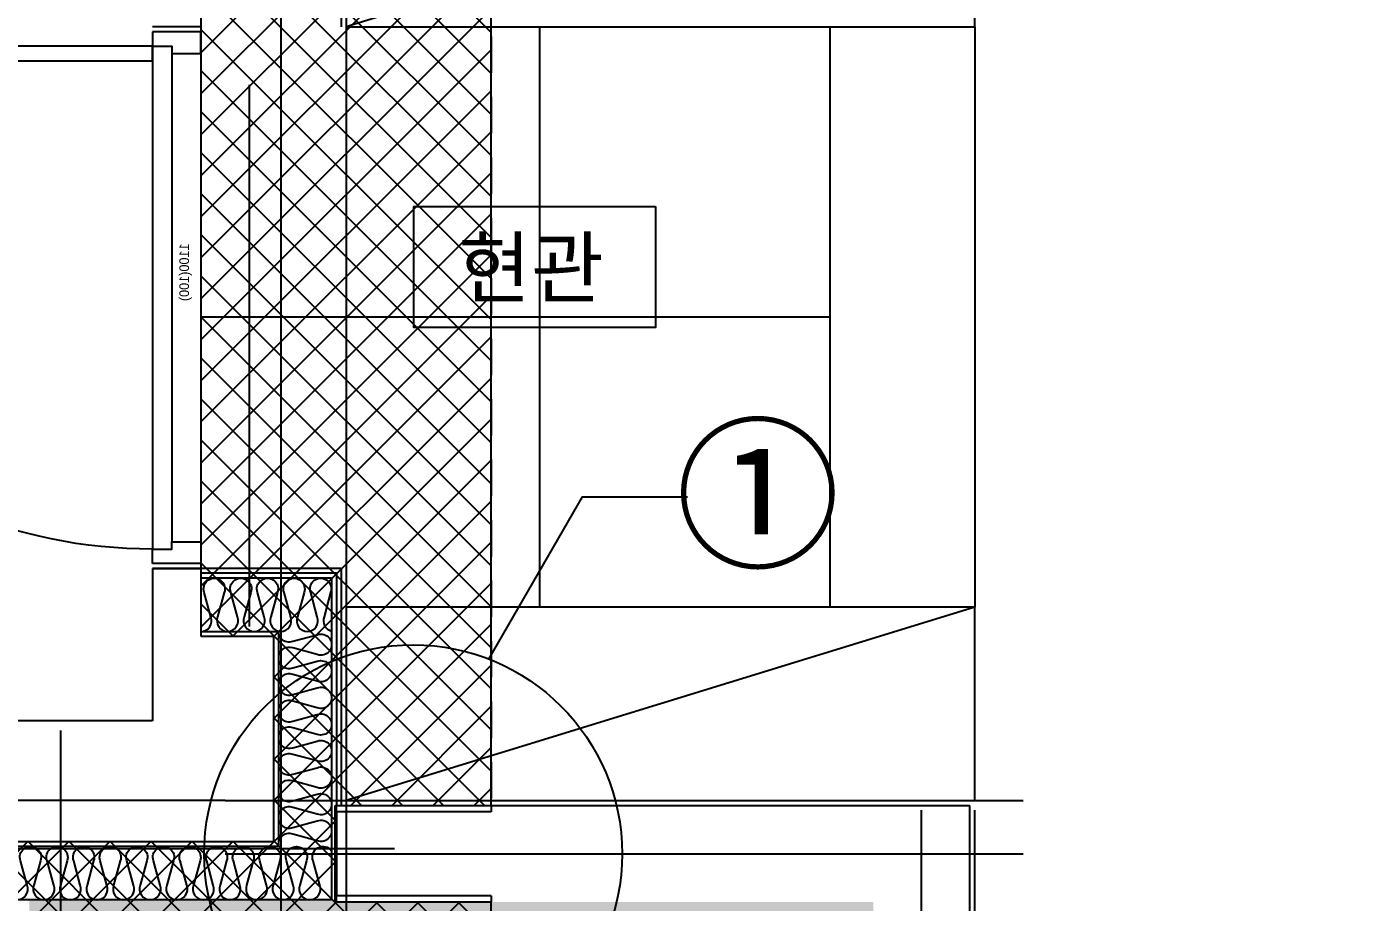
# Model space of a CAD drawing. Header units: millimetres. Extents: x -24416 to 92204, y -190080 to 23760.
# Drawn here: x 8907 to 11683, y -11667 to -9857 of the extents above; entities that cross this region are included whole.
import ezdxf
from ezdxf.enums import TextEntityAlignment as Align

# ---------------------------------------------------------------- set-up
doc = ezdxf.new("R2010")
doc.units = ezdxf.units.MM
doc.header["$LTSCALE"] = 50
for name, pattern in [('AUDIT_D_220706163347-0', [0]), ('CEN', [62, 60, -1, 0, -1]), ('HID', [2.5, 1.5, -1])]:
    doc.linetypes.add(name, pattern=pattern)
for name, color, linetype in [('A-SOL252', 252, 'Continuous'), ('AA-단열-바닥-욕실', 30, 'Continuous'), ('ARDM', 7, 'Continuous'), ('CEN_CON', 1, 'CEN'), ('CONC', 2, 'Continuous'), ('dan1', 7, 'HID'), ('DOOR', 4, 'Continuous'), ('ELE4', 4, 'Continuous'), ('FUR', 4, 'Continuous'), ('HAT', 9, 'Continuous'), ('INS', 252, 'Continuous'), ('TEXT', 3, 'Continuous'), ('WAL_DRY', 7, 'Continuous'), ('바닥타일', 8, 'Continuous'), ('실명', 3, 'AUDIT_D_220706163347-0'), ('실명박스', 7, 'AUDIT_D_220706163347-0')]:
    doc.layers.add(name, color=color, linetype=linetype)
for name, color, linetype, plot in [('AA-CEN', 1, 'CEN', False), ('AA-XXXX-MC', 153, 'AUDIT_D_220706163347-0', False), ('MC', 135, 'Continuous', False), ('X - 단위세대$0$0_임시', 134, 'Continuous', False)]:
    doc.layers.add(name, color=color, linetype=linetype, plot=plot)
doc.styles.add('HAUD01', font='Dotum.ttf')
doc.styles.add('HAUD02', font='Dotum.ttf', dxfattribs={"width": 0.8})
doc.styles.add('돋움', font='Dotum.ttf')

# ---------------------------------------------------------------- blocks, each defined once
blk = doc.blocks.new('FSD-1100(100)')
at = {"layer": 'DOOR'}
for p, q in [((30, 100), (1070, 100)), ((45, 60), (1055, 60)), ((45, 0), (1055, 0))]:
    blk.add_line(p, q, dxfattribs=at)
blk.add_lwpolyline([(30, 100), (30, 1140), (60, 1140), (60, 100), (30, 100)], dxfattribs=at)
for points in [[(0, 100), (30, 100), (30, 60), (45, 60), (45, 0), (0, 0)], [(1100, 100.0000000001164), (1070, 100.0000000000873), (1070, 60.00000000008731), (1055, 60.00000000008731), (1055, 8.731149137020111e-11), (1100, 1.164153218269348e-10)]]:
    blk.add_lwpolyline(points, close=True, dxfattribs=at)
blk.add_arc((30, 100), 1040, 0, 90, dxfattribs=at)
at = {"layer": 'X - 단위세대$0$0_임시'}
for p, q in [((-10.00000000058208, 2.91038304567337e-11), (-10.00000000064028, 100)), ((1110, -1.455191522836685e-10), (1110, 99.99999999985448))]:
    blk.add_line(p, q, dxfattribs=at)
at = {"layer": 'X - 단위세대$0$0_임시', "style": 'HAUD02'}
blk.add_text('1100(100)', height=20, dxfattribs=at).set_placement((497.539913894143, 32.23155472177314), align=Align.MIDDLE)
blk = doc.blocks.new('U-76B(기본)', base_point=(218292.1182575841, 9215.39427576866))
at = {"layer": 'A-SOL252'}
h = blk.add_hatch(dxfattribs=at)
h.set_pattern_fill('DASH', color=256, scale=10, angle=-1.272221872585407e-14, style=0)
h.set_pattern_definition([(360, (435027.9119491935, 399877.2673924728), (31.75000000000001, 31.74999999999999), [31.75, -31.75])])
h.paths.add_polyline_path([(218372.1182575842, 17125.39427576865), (218372.1182575842, 14585.39427576865), (218942.1182575842, 14585.39427576865), (218942.1182575842, 17125.39427576865)])
h.paths.add_polyline_path([(218282.1182575842, 16950.39427576865), (218282.1182575842, 17125.39427576865), (216649.6182575842, 17125.39427576865), (216649.6182575842, 16950.39427576865)])
h.paths.add_polyline_path([(216587.1182575842, 15880.39427576865), (216587.1182575842, 17125.39427576865), (216092.1182575842, 17125.39427576865), (216092.1182575842, 15880.39427576865)])
h.paths.add_polyline_path([(210082.1182575842, 10175.39427576865), (210082.1182575842, 9415.394275768653), (208922.1182575842, 9415.394275768653), (208922.1182575842, 10175.39427576865)])
h.paths.add_polyline_path([(211777.1182575842, 16440.39427576865), (211777.1182575842, 16005.39427576865), (210757.1182575842, 16005.39427576865), (210757.1182575842, 16440.39427576865), (211657.1182575842, 16440.39427576865), (211657.1182575842, 17750.39427576865), (211782.1182575842, 17750.39427576865), (211782.1182575842, 17115.39427576865), (211777.1182575842, 17115.39427576865)])
at = {"layer": 'CEN_CON'}
for p, q in [((211887.1182575842, 16995.39427576865), (211887.1182575842, 19750.39427576864)), ((211877.1182575842, 17345.39427576865), (211877.1182575842, 15695.39427576865)), ((216802.1182575842, 17230.39427576865), (211582.1182575842, 17230.39427576865)), ((203612.1182575842, 15905.39427576865), (211967.1182575842, 15905.39427576865))]:
    blk.add_line(p, q, dxfattribs=at)
at = {"layer": 'CONC'}
for p, q in [((211902.1182575842, 17245.39427576865), (211902.1182575842, 19765.39427576864)), ((212152.1182575842, 17495.39427576865), (212152.1182575842, 19750.39427576864)), ((212467.1182575842, 17495.39427576865), (212152.1182575842, 17495.39427576865)), ((212467.1182575842, 17495.39427576877), (212467.1182575842, 17395.3942757688)), ((212467.1182575842, 17395.3942757688), (212327.1182575842, 17395.3942757688)), ((212327.1182575842, 17395.3942757688), (212327.1182575842, 17245.39427576877)), ((212327.1182575842, 17245.39427576865), (211902.1182575842, 17245.39427576865)), ((211790.1182575843, 16795.39427576865), (211790.1182575843, 17115.39427576865)), ((211964.1182575843, 17115.39427576865), (211790.1182575843, 17115.39427576865)), ((211964.1182575843, 16795.39427576865), (211964.1182575843, 17115.39427576865)), ((211790.1182575843, 16795.39427576865), (211777.1182575843, 16795.39427576865)), ((211977.1182575843, 16795.39427576865), (211964.1182575843, 16795.39427576865)), ((211977.1182575843, 16795.39427576865), (211977.1182575842, 15805.39427576865)), ((209102.1182575842, 15805.39427576865), (211977.1182575842, 15805.39427576865))]:
    blk.add_line(p, q, dxfattribs=at)
at = {"layer": 'dan1'}
blk.add_line((218942.1182575843, 16795.39427576865), (211977.1182575843, 16795.39427576865), dxfattribs=at)
at = {"layer": 'ELE4'}
for p, q in [((213587.1182575842, 16095.39427576865), (212387.1182575842, 16095.39427576865)), ((213587.1182575842, 15795.39427576865), (212387.1182575842, 15795.39427576865))]:
    blk.add_line(p, q, dxfattribs=at)
at = {"layer": 'FUR'}
for points in [[(212387.1182575842, 15795.39427576865), (212387.1182575842, 17095.39427576865), (211987.1182575842, 17095.39427576865), (211987.1182575842, 15795.39427576865), (212387.1182575842, 15795.39427576865), (211987.1182575842, 17095.39427576865)], [(213987.1182575842, 15795.39427576865), (213987.1182575842, 17095.39427576865), (213587.1182575842, 17095.39427576865), (213587.1182575842, 15795.39427576865), (213987.1182575842, 15795.39427576865), (213587.1182575842, 17095.39427576865)]]:
    blk.add_lwpolyline(points, dxfattribs=at)
at = {"layer": 'INS'}
for p, q in [((211892.1182575842, 17235.39427576865), (211892.1182575842, 19755.39427576864)), ((211782.1182575842, 17125.39427576865), (211782.1182575842, 19645.39427576864)), ((212337.1182575842, 17395.3942757688), (212337.1182575842, 17235.39427576877)), ((212447.1182575828, 17125.39427576794), (212447.1182575842, 17395.3942757688)), ((212337.1182575842, 17235.39427576865), (211892.1182575842, 17235.39427576865)), ((212447.1182575828, 17125.39427576859), (211782.1182575842, 17125.39427576865)), ((211777.1182575843, 16795.39427576865), (211777.1182575843, 17115.39427576865)), ((211777.1182575843, 17115.39427576865), (211790.1182575843, 17115.39427576865)), ((211964.1182575843, 17115.39427576865), (211977.1182575843, 17115.39427576865)), ((211977.1182575843, 17115.39427576865), (211977.1182575843, 16795.39427576865))]:
    blk.add_line(p, q, dxfattribs=at)
for points in [[(211782.1182575842, 17775.39427576865, 0.5248556557734354), (211811.9282575842, 17754.82427576865), (211862.3082575842, 17768.46427576866, -1.449197860962921), (211862.3082575842, 17727.32427576865), (211811.9282575842, 17740.96427576866, 0.5248556557707555), (211782.1182575842, 17720.39427576865, 0.5248556557734354), (211811.9282575842, 17699.82427576865), (211862.3082575842, 17713.46427576866, -1.449197860962921), (211862.3082575842, 17672.32427576865), (211811.9282575842, 17685.96427576866, 0.5248556557707555), (211782.1182575842, 17665.39427576865, 0.5248556557734354), (211811.9282575842, 17644.82427576865), (211862.3082575842, 17658.46427576866, -1.449197860962921), (211862.3082575842, 17617.32427576865), (211811.9282575842, 17630.96427576866, 0.5248556557707555), (211782.1182575842, 17610.39427576865, 0.5248556557734354), (211811.9282575842, 17589.82427576865), (211862.3082575842, 17603.46427576866, -1.449197860962921), (211862.3082575842, 17562.32427576865), (211811.9282575842, 17575.96427576866, 0.5248556557707555), (211782.1182575842, 17555.39427576865, 0.5248556557734354), (211811.9282575842, 17534.82427576865), (211862.3082575842, 17548.46427576866, -1.449197860962921), (211862.3082575842, 17507.32427576865), (211811.9282575842, 17520.96427576866, 0.5248556557707555), (211782.1182575842, 17500.39427576865, 0.5248556557734354), (211811.9282575842, 17479.82427576865), (211862.3082575842, 17493.46427576866, -1.449197860962921), (211862.3082575842, 17452.32427576865), (211811.9282575842, 17465.96427576866, 0.5248556557707555), (211782.1182575842, 17445.39427576865, 0.5248556557734354), (211811.9282575842, 17424.82427576865), (211862.3082575842, 17438.46427576866, -1.449197860962921), (211862.3082575842, 17397.32427576865), (211811.9282575842, 17410.96427576866, 0.5248556557707555), (211782.1182575842, 17390.39427576865, 0.5248556557734354), (211811.9282575842, 17369.82427576865), (211862.3082575842, 17383.46427576866, -1.449197860962921), (211862.3082575842, 17342.32427576865), (211811.9282575842, 17355.96427576866, 0.5248556557707555), (211782.1182575842, 17335.39427576865, 0.5248556557734354), (211811.9282575842, 17314.82427576865), (211862.3082575842, 17328.46427576866, -1.449197860962921), (211862.3082575842, 17287.32427576865), (211811.9282575842, 17300.96427576866, 0.5248556557707555), (211782.1182575842, 17280.39427576865, 0.5248556557734354), (211811.9282575842, 17259.82427576865), (211862.3082575842, 17273.46427576866, -1.449197860962921), (211862.3082575842, 17232.32427576865), (211811.9282575842, 17245.96427576866, 0.5248556557707555), (211782.1182575842, 17225.39427576865, 0.5248556557734354), (211811.9282575842, 17204.82427576865), (211862.3082575842, 17218.46427576866, -1.449197860962921), (211862.3082575842, 17177.32427576865), (211811.9282575842, 17190.96427576866, 0.5248556557707555), (211782.1182575842, 17170.39427576865, 0.5248556557734354), (211811.9282575842, 17149.82427576865), (211862.3082575842, 17163.46427576866, -0.8652886539854917), (211883.451868394, 17125.39427576865, -0.8652886539854917)], [(212337.1182575842, 17395.39427576871, 0.5248556557738498), (212366.9282575842, 17374.8242757687), (212417.3082575842, 17388.46427576872, -1.449197860966755), (212417.3082575842, 17347.3242757687), (212366.9282575842, 17360.96427576872, 0.5248556557704015), (212337.1182575842, 17340.39427576871, 0.5248556557741839), (212366.9282575842, 17319.8242757687), (212417.3082575842, 17333.46427576872, -1.449197860966755), (212417.3082575842, 17292.3242757687), (212366.9282575842, 17305.96427576872, 0.5248556557704015), (212337.1182575842, 17285.39427576871, 0.5248556557741839), (212366.9282575842, 17264.8242757687), (212417.3082575842, 17278.46427576872, -1.449197860966755), (212417.3082575842, 17237.3242757687), (212366.9282575842, 17250.96427576872, 0.5248556557704015), (212337.1182575842, 17230.39427576871, 0.5248556557741839), (212366.9282575842, 17209.8242757687), (212417.3082575842, 17223.46427576872, -1.449197860966755), (212417.3082575842, 17182.3242757687), (212366.9282575842, 17195.96427576872, 0.5248556557704015), (212337.1182575842, 17175.39427576871, 0.5248556557741839), (212366.9282575842, 17154.8242757687), (212417.3082575842, 17168.46427576872, -1.449197860966755), (212417.3082575842, 17127.3242757687), (212366.9282575842, 17140.96427576872, 0.4538177347998782), (212337.6944881217, 17125.39427576859, 0.4538177347998782)], [(212337.1182575842, 17235.39427576865, 0.524855655772522), (212316.5482575842, 17205.58427576866), (212330.1882575842, 17155.20427576865, -1.449197860961186), (212289.0482575842, 17155.20427576865), (212302.6882575842, 17205.58427576866, 0.5248556557715061), (212282.1182575842, 17235.39427576865, 0.5248556557722218), (212261.5482575842, 17205.58427576866), (212275.1882575842, 17155.20427576865, -1.449197860961186), (212234.0482575842, 17155.20427576865), (212247.6882575842, 17205.58427576866, 0.5248556557715061), (212227.1182575842, 17235.39427576865, 0.5248556557722218), (212206.5482575842, 17205.58427576866), (212220.1882575842, 17155.20427576865, -1.449197860961186), (212179.0482575842, 17155.20427576865), (212192.6882575842, 17205.58427576866, 0.5248556557715061), (212172.1182575842, 17235.39427576865, 0.5248556557722218), (212151.5482575842, 17205.58427576866), (212165.1882575842, 17155.20427576865, -1.449197860961186), (212124.0482575842, 17155.20427576865), (212137.6882575842, 17205.58427576866, 0.5248556557715061), (212117.1182575842, 17235.39427576865, 0.5248556557722218), (212096.5482575842, 17205.58427576866), (212110.1882575842, 17155.20427576865, -1.449197860961186), (212069.0482575842, 17155.20427576865), (212082.6882575842, 17205.58427576866, 0.5248556557715061), (212062.1182575842, 17235.39427576865, 0.5248556557722218), (212041.5482575842, 17205.58427576866), (212055.1882575842, 17155.20427576865, -1.449197860961186), (212014.0482575842, 17155.20427576865), (212027.6882575842, 17205.58427576866, 0.5248556557715061), (212007.1182575842, 17235.39427576865, 0.5248556557722218), (211986.5482575842, 17205.58427576866), (212000.1882575842, 17155.20427576865, -1.449197860961186), (211959.0482575842, 17155.20427576865), (211972.6882575842, 17205.58427576866, 0.5248556557715061), (211952.1182575842, 17235.39427576865, 0.5248556557722218), (211931.5482575842, 17205.58427576866), (211945.1882575842, 17155.20427576865, -1.449197860961186), (211904.0482575842, 17155.20427576865), (211917.6882575842, 17205.58427576866, 0.5248556557715061), (211897.1182575842, 17235.39427576865)]]:
    blk.add_lwpolyline(points, format="xyb", dxfattribs=at)
at = {"layer": 'MC'}
for p, q in [((208992.1182575842, 17685.39427576865), (212132.1182575842, 17685.39427576865)), ((211987.1182575842, 17345.39427576865), (211987.1182575842, 15695.39427576865)), ((216792.1182575842, 17095.39427576865), (211582.1182575842, 17095.39427576865)), ((203612.1182575842, 15795.39427576865), (211967.1182575842, 15795.39427576865))]:
    blk.add_line(p, q, dxfattribs=at)
at = {"layer": 'WAL_DRY'}
for p, q in [((212457.1182575824, 17115.39427576865), (212457.1182575842, 17395.39427576886)), ((212467.1182575824, 17105.39427576877), (212467.1182575842, 17395.3942757688)), ((212457.1182575824, 17115.39427576865), (211977.1182575842, 17115.39427576865)), ((212467.1182575842, 17105.39427576865), (211977.1182575842, 17105.39427576865)), ((213997.1182575842, 17105.39427576865), (213587.1182575842, 17105.39427576865))]:
    blk.add_line(p, q, dxfattribs=at)
at = {"layer": '바닥타일'}
for p, q in [((212987.1182575842, 16095.39427576865), (212987.1182575842, 17395.39427576865)), ((213467.1182575842, 17295.39427576865), (212347.1182575836, 17295.39427576865)), ((213587.1182575842, 16695.39427576865), (212387.1182575842, 16695.39427576865))]:
    blk.add_line(p, q, dxfattribs=at)
at = {"layer": 'DOOR', "extrusion": (0, 0, -1), "zscale": -1}
blk.add_blockref('FSD-1100(100)', (-213577.1182575842, 17395.39427576877), dxfattribs=at)
blk = doc.blocks.new('A$C415C5DAF')
at = {"layer": 'AA-XXXX-MC'}
blk.add_line((-3167.950206525158, -29834.17911443897), (-6978.086679988423, -29834.17911443897), dxfattribs=at)
at = {"layer": '실명박스'}
blk.add_lwpolyline([(-2278.079580374761, -28605.86126366389), (-2278.079580374761, -28855.86126366389), (-2778.079580374761, -28855.86126366389), (-2778.079580374761, -28605.86126366389)], close=True, dxfattribs=at)
at = {"layer": '실명', "style": 'HAUD01'}
blk.add_text('현관', height=120, dxfattribs=at).set_placement((-2535.459218111588, -28729.33368559126), align=Align.MIDDLE)
blk = doc.blocks.new('A$C1CAF0AFA')
at = {"layer": 'HAT'}
h = blk.add_hatch(dxfattribs=at)
h.set_pattern_fill('_USER', color=5, scale=60, angle=45, double=1, pattern_type=0)
h.set_pattern_definition([(45, (0, -23760.00000000001), (-42.42640687119285, 42.42640687119285), []), (135, (0, -23760.00000000001), (-42.42640687119285, -42.42640687119285), [])])
h.paths.add_polyline_path([(13472.43980447549, -28712.09612183504), (13472.43980447549, -28262.09612183501), (14277.43980447541, -28262.09612183501), (14277.43980447541, -37032.09612183501), (15257.43980447541, -37032.09612183501), (15257.43980447541, -41327.09612183495), (10837.43980447541, -41327.09612183495), (10837.43980447541, -41602.09612183495), (7037.439804475405, -41602.09612183501), (7037.439804475405, -41152.09612183501), (10377.43980447541, -41152.09612183493), (10377.43980447541, -40877.09612183495), (10657.43980447541, -40877.09612183495), (10657.43980447541, -41167.09612183495), (10857.43980447541, -41167.09612183495), (10857.43980447541, -40877.09612183495), (14807.43980447541, -40877.09612183495), (14807.43980447541, -37482.09612183501), (13827.43980447494, -37482.09612183501), (13827.43980447587, -34582.09612183495), (14117.43980447541, -34582.09612183495), (14117.43980447541, -34382.09612183495), (13827.43980446889, -34382.09612183495), (13827.43980448192, -28712.09612183492)])
h.paths.add_polyline_path([(7037.439804475405, -37067.09612183594), (7487.439804475347, -37067.09612183594), (7487.439804475347, -35917.09612183498), (7347.439804475405, -35917.09612183498), (7347.439804475405, -35752.09612183501), (9867.439804475405, -35752.09612183501), (9867.439804489375, -35427.09612183501), (9544.939804475405, -35427.09612183501), (9544.939804475405, -35227.09612183501), (9867.439804475405, -35227.0961218119), (9867.439804475405, -28262.09612183501), (9417.439804475405, -28262.09612183501), (9417.439804475405, -33477.09612183501), (9267.439804475405, -33477.09612183431), (9267.439804475405, -34877.09612183501), (9417.439804475405, -34877.09612183501), (9417.439804475405, -35302.09612183501), (6897.439804475405, -35302.09612183501), (6897.439804475405, -36367.09612183501), (7024.439804475405, -36367.09612183501), (7024.439804475405, -37067.09612182291)])
at = {"layer": 'AA-CEN', "color": 4}
blk.add_lwpolyline([(7037.439804475405, -37067.09612183594), (7487.439804475347, -37067.09612183594), (7487.439804475347, -35917.09612183498), (7347.439804475405, -35917.09612183498), (7347.439804475405, -35752.09612183501), (9867.439804475405, -35752.09612183501), (9867.439804489375, -35427.09612183501), (9544.939804475405, -35427.09612183501), (9544.939804475405, -35227.09612183501), (9867.439804475405, -35227.0961218119), (9867.439804475405, -28262.09612183501), (9417.439804475405, -28262.09612183501), (9417.439804475405, -33477.09612183501), (9267.439804475405, -33477.09612183431), (9267.439804475405, -34877.09612183501), (9417.439804475405, -34877.09612183501), (9417.439804475405, -35302.09612183501), (6897.439804475405, -35302.09612183501), (6897.439804475405, -36367.09612183501), (7024.439804475405, -36367.09612183501), (7024.439804475405, -37067.09612182291)], close=True, dxfattribs=at)
blk = doc.blocks.new('A$C45F312F6')
at = {"layer": 'ARDM', "color": 3, "elevation": -2.015461123371377e-10}
blk.add_lwpolyline([(9862.755598965567, -34924.46582988241), (10056.15452684346, -34588.82825261071), (10273.67928640614, -34588.82825261117)], dxfattribs=at)
at = {"layer": 'ARDM', "color": 3}
blk.add_circle((9706.18980448239, -35327.09612183501), 432, dxfattribs=at)
at = {"layer": 'TEXT', "style": '돋움'}
blk.add_text('①', height=250, dxfattribs=at).set_placement((10418.79449548642, -34710.00041770616), align=Align.CENTER)

msp = doc.modelspace()

# ---------------------------------------------------------------- block references
msp.add_blockref('A$C45F312F6', (0, 23760.00000000001))
at = {"rotation": 90}
msp.add_blockref('U-76B(기본)', (17447.43980447541, -5152.096121834998), dxfattribs=at)
at = {"layer": 'AA-단열-바닥-욕실'}
msp.add_blockref('A$C1CAF0AFA', (0, 23760.00000000001), dxfattribs=at)
at = {"layer": '실명박스'}
msp.add_blockref('A$C415C5DAF', (12485.39001103031, 18377.08299270048), dxfattribs=at)

doc.saveas('drawing.dxf')
